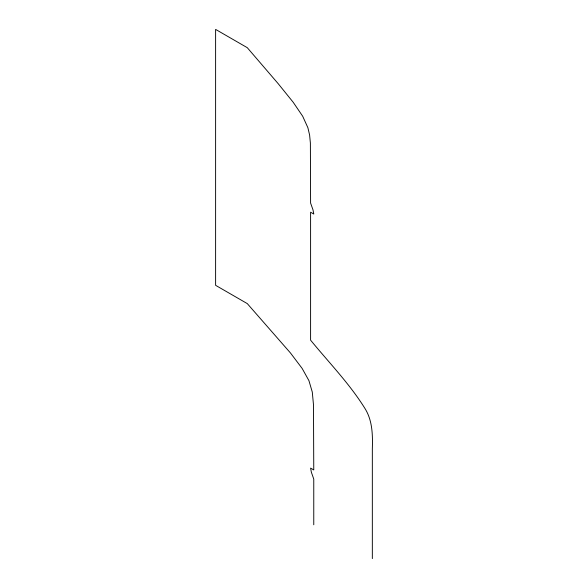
<?xml version="1.0" encoding="UTF-8"?>
<svg xmlns="http://www.w3.org/2000/svg" width="588" height="588" viewBox="0 0 588 588"><rect width="100%" height="100%" fill="white"/><g stroke="black" fill="none" stroke-linecap="round" stroke-linejoin="round"><path stroke-width="0.88" d="M372.336 558.6L372.336 448.923C372.763 435.135 372.535 420.493 364.92 408.417C349.522 383.663 328.993 362.634 310.596 340.158L310.596 212.194L313.801 214.047L313 209.872L310.596 203.058L310.383 143.002L309.611 135.078L307.884 127.706L302.68 116.226L293.206 102.283L278.175 83.658L247.276 47.679L215.612 29.4L215.612 285.32L247.276 303.599L290.457 352.962L302.114 368.389L308.935 380.656L312.279 392.027L313.485 404.75L313.764 469.944L310.589 468.114L311.383 472.282L313.764 479.08L313.764 524.783"/></g></svg>
